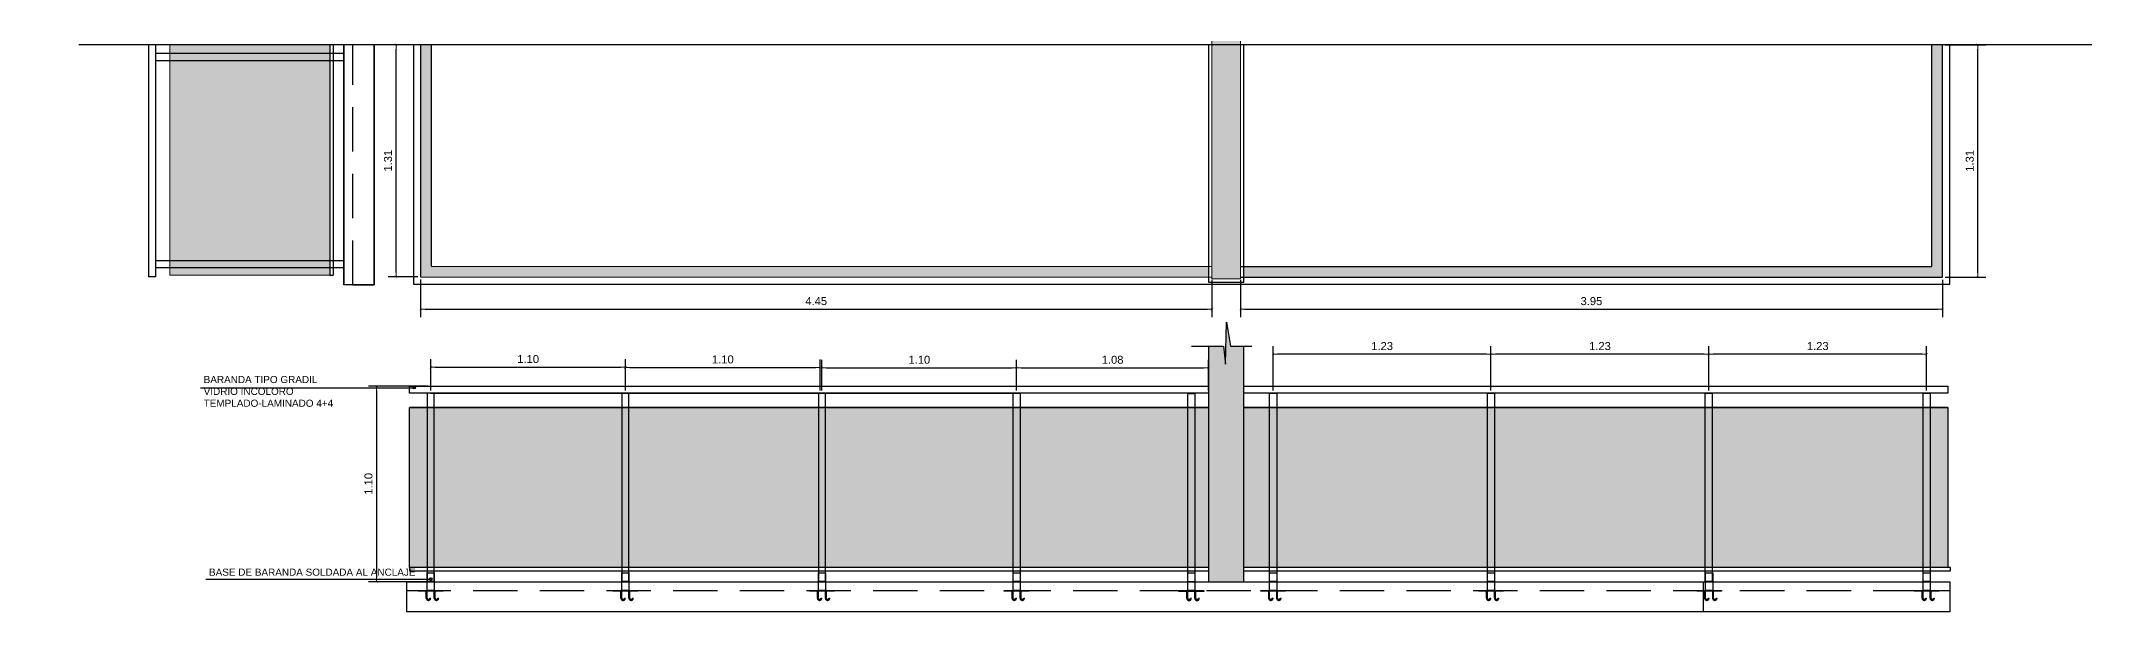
# Model space of a CAD drawing. Extents: x 465 to 637, y -105 to -61.
# Drawn here: x 548.93 to 560.46, y -64.03 to -60.82 of the extents above; entities that cross this region are included whole.
import ezdxf

# ---------------------------------------------------------------- set-up
doc = ezdxf.new("R2010")
doc.units = 0
doc.linetypes.add('DASHED2', pattern=[0.375, 0.25, -0.125])
for name, color, linetype, lineweight in [('A-Aberturas', 2, 'Continuous', 18), ('A-Cotas', 1, 'Continuous', 5), ('A-Muros', 4, 'Continuous', 18)]:
    doc.layers.add(name, color=color, linetype=linetype, lineweight=lineweight)
for name, color, linetype in [('A-Balcon', 1, 'Continuous'), ('A-Pisos', 251, 'Continuous'), ('A-Revoque', 1, 'Continuous'), ('A-Revoques', 1, 'Continuous'), ('Fachada 02', 2, 'Continuous'), ('TX-5-texto 01', 1, 'Continuous')]:
    doc.layers.add(name, color=color, linetype=linetype)
doc.layers.add('M1-Muro Común 20', color=12, linetype='Continuous', transparency=0.5)
doc.layers.add('M4-Muro Hueco 22', color=40, linetype='Continuous', transparency=0.5)
doc.styles.add('ARIAL', font='arial.ttf')
doc.styles.add('ROMANS', font='arial.ttf')
doc.dimstyles.new('ST-COTA-25', dxfattribs={"dimscale": 0.25, "dimtxt": 0.18, "dimasz": 0.1, "dimexe": 0.18, "dimexo": 0.0625, "dimgap": 0.09, "dimtad": 1, "dimzin": 4, "dimdsep": 46, "dimtxsty": 'ARIAL', "dimblk1": 'COTA_N', "dimblk2": 'COTA_N', "dimsah": 1, "dimcen": 0.09, "dimclrd": 8, "dimclre": 8, "dimclrt": 140, "dimadec": 0, "dimazin": 0, "dimtfac": 1, "dimtix": 1, "dimtmove": 0, "dimatfit": 3, "dimldrblk": 'COTA_N', "dimfxl": 0.18, "dimtolj": 1, "dimtzin": 0, "dimarcsym": 0})

# ---------------------------------------------------------------- blocks, each defined once
blk = doc.blocks.new('A$Cc30b21b0')
at = {"color": 252, "linetype": 'DASHED2'}
for p, q in [((-0.025, -0.043), (-0.025, -0.004)), ((-0.02, -0.043), (-0.02, -0.004)), ((-0.005, -0.043), (0, -0.043)), ((0.02, -0.043), (0.02, -0.004)), ((0.025, -0.043), (0.025, -0.004)), ((0.04, -0.043), (0.045, -0.043))]:
    blk.add_line(p, q, dxfattribs=at)
for points in [[(-0.07, 0), (0.07, 0), (0.07, -0.004), (-0.07, -0.004)], [(-0.02, 0.05), (0.02, 0.05), (0.02, 0), (-0.02, 0)]]:
    blk.add_lwpolyline(points, close=True, dxfattribs=at)
for centre, radius in [((-0.013, -0.043), 0.0125), ((-0.013, -0.043), 0.0075), ((0.032, -0.043), 0.0125), ((0.032, -0.043), 0.0075)]:
    blk.add_arc(centre, radius, 180, 0, dxfattribs=at)
blk = doc.blocks.new('A$C123A79A1')
h = blk.add_hatch(color=256)
h.dxf.hatch_style = 1
edge = h.paths.add_edge_path()
edge.add_arc((0.0029, 0.0029), 0.00293, 0, 360)
blk.add_circle((0.0029, 0.0029), 0.00293)
blk = doc.blocks.new('COTA_N')
for p, q in [((-1, 0), (0, 0)), ((0, 0.5), (0, -0.5))]:
    blk.add_line(p, q)
at = {"color": 3, "const_width": 0.065}
blk.add_lwpolyline([(0.14, 0.14), (0.28, 0.28), (0, 0), (-0.14, -0.14), (-0.28, -0.28)], dxfattribs=at)
blk = doc.blocks.new('*D108')
at = {"layer": 'A-Cotas', "color": 8, "lineweight": -2, "transparency": 16777216}
for p, q in [((551.121, -62.781), (551.121, -62.606)), ((552.216, -62.781), (552.216, -62.606)), ((551.146, -62.651), (552.191, -62.651))]:
    blk.add_line(p, q, dxfattribs=at)
at = {"layer": 'Defpoints', "color": 0, "transparency": 16777216}
for p in [(552.216, -62.651), (551.121, -62.797, 0), (552.216, -62.797, 0)]:
    blk.add_point(p, dxfattribs=at)
at = {"layer": 'A-Cotas', "color": 8, "lineweight": -2, "transparency": 16777216, "xscale": 0.025, "yscale": 0.025, "zscale": 0.025, "rotation": 180}
blk.add_blockref('COTA_N', (551.121, -62.651), dxfattribs=at)
at = {"layer": 'A-Cotas', "color": 8, "lineweight": -2, "transparency": 16777216, "xscale": 0.025, "yscale": 0.025, "zscale": 0.025}
blk.add_blockref('COTA_N', (552.216, -62.651), dxfattribs=at)
at = {"layer": 'A-Cotas', "transparency": 16777216, "insert": (551.669, -62.605), "char_height": 0.045, "attachment_point": 5, "style": 'ARIAL'}
blk.add_mtext('\\A1;1.10', dxfattribs=at)
blk = doc.blocks.new('*D109')
at = {"layer": 'A-Cotas', "color": 8, "lineweight": -2, "transparency": 16777216}
for p, q in [((552.216, -62.781), (552.216, -62.608)), ((553.312, -62.781), (553.312, -62.608)), ((552.241, -62.653), (553.287, -62.653))]:
    blk.add_line(p, q, dxfattribs=at)
at = {"layer": 'Defpoints', "color": 0, "transparency": 16777216}
for p in [(553.312, -62.653), (552.216, -62.797, 0), (553.312, -62.797, 0)]:
    blk.add_point(p, dxfattribs=at)
at = {"layer": 'A-Cotas', "color": 8, "lineweight": -2, "transparency": 16777216, "xscale": 0.025, "yscale": 0.025, "zscale": 0.025, "rotation": 180}
blk.add_blockref('COTA_N', (552.216, -62.653), dxfattribs=at)
at = {"layer": 'A-Cotas', "color": 8, "lineweight": -2, "transparency": 16777216, "xscale": 0.025, "yscale": 0.025, "zscale": 0.025}
blk.add_blockref('COTA_N', (553.312, -62.653), dxfattribs=at)
at = {"layer": 'A-Cotas', "transparency": 16777216, "insert": (552.764, -62.607), "char_height": 0.045, "attachment_point": 5, "style": 'ARIAL'}
blk.add_mtext('\\A1;1.10', dxfattribs=at)
blk = doc.blocks.new('*D110')
at = {"layer": 'A-Cotas', "color": 8, "lineweight": -2, "transparency": 16777216}
for p, q in [((553.321, -62.781), (553.321, -62.609)), ((554.416, -62.781), (554.416, -62.609)), ((553.346, -62.654), (554.391, -62.654))]:
    blk.add_line(p, q, dxfattribs=at)
at = {"layer": 'Defpoints', "color": 0, "transparency": 16777216}
for p in [(554.416, -62.654), (553.321, -62.797, 0), (554.416, -62.797, 0)]:
    blk.add_point(p, dxfattribs=at)
at = {"layer": 'A-Cotas', "color": 8, "lineweight": -2, "transparency": 16777216, "xscale": 0.025, "yscale": 0.025, "zscale": 0.025, "rotation": 180}
blk.add_blockref('COTA_N', (553.321, -62.654), dxfattribs=at)
at = {"layer": 'A-Cotas', "color": 8, "lineweight": -2, "transparency": 16777216, "xscale": 0.025, "yscale": 0.025, "zscale": 0.025}
blk.add_blockref('COTA_N', (554.416, -62.654), dxfattribs=at)
at = {"layer": 'A-Cotas', "transparency": 16777216, "insert": (553.869, -62.609), "char_height": 0.045, "attachment_point": 5, "style": 'ARIAL'}
blk.add_mtext('\\A1;1.10', dxfattribs=at)
blk = doc.blocks.new('*D111')
at = {"layer": 'A-Cotas', "color": 8, "lineweight": -2, "transparency": 16777216}
for p, q in [((554.416, -62.781), (554.416, -62.609)), ((555.495, -62.781), (555.495, -62.609)), ((554.441, -62.654), (555.47, -62.654))]:
    blk.add_line(p, q, dxfattribs=at)
at = {"layer": 'Defpoints', "color": 0, "transparency": 16777216}
for p in [(555.495, -62.654), (554.416, -62.797, 0), (555.495, -62.797, 0)]:
    blk.add_point(p, dxfattribs=at)
at = {"layer": 'A-Cotas', "color": 8, "lineweight": -2, "transparency": 16777216, "xscale": 0.025, "yscale": 0.025, "zscale": 0.025, "rotation": 180}
blk.add_blockref('COTA_N', (554.416, -62.654), dxfattribs=at)
at = {"layer": 'A-Cotas', "color": 8, "lineweight": -2, "transparency": 16777216, "xscale": 0.025, "yscale": 0.025, "zscale": 0.025}
blk.add_blockref('COTA_N', (555.495, -62.654), dxfattribs=at)
at = {"layer": 'A-Cotas', "transparency": 16777216, "insert": (554.956, -62.609), "char_height": 0.045, "attachment_point": 5, "style": 'ARIAL'}
blk.add_mtext('\\A1;1.08', dxfattribs=at)
blk = doc.blocks.new('*D112')
at = {"layer": 'A-Cotas', "color": 8, "lineweight": -2, "transparency": 16777216}
for p, q in [((558.309, -62.781), (558.309, -62.533)), ((559.509, -62.578), (558.334, -62.578)), ((559.534, -62.781), (559.534, -62.533))]:
    blk.add_line(p, q, dxfattribs=at)
at = {"layer": 'Defpoints', "color": 0, "transparency": 16777216}
for p in [(558.309, -62.578), (558.309, -62.797, 0), (559.534, -62.797, 0)]:
    blk.add_point(p, dxfattribs=at)
at = {"layer": 'A-Cotas', "color": 8, "lineweight": -2, "transparency": 16777216, "xscale": 0.025, "yscale": 0.025, "zscale": 0.025, "rotation": 180}
blk.add_blockref('COTA_N', (558.309, -62.578), dxfattribs=at)
at = {"layer": 'A-Cotas', "color": 8, "lineweight": -2, "transparency": 16777216, "xscale": 0.025, "yscale": 0.025, "zscale": 0.025}
blk.add_blockref('COTA_N', (559.534, -62.578), dxfattribs=at)
at = {"layer": 'A-Cotas', "transparency": 16777216, "insert": (558.922, -62.532), "char_height": 0.045, "attachment_point": 5, "style": 'ARIAL'}
blk.add_mtext('\\A1;1.23', dxfattribs=at)
blk = doc.blocks.new('*D113')
at = {"layer": 'A-Cotas', "color": 8, "lineweight": -2, "transparency": 16777216}
for p, q in [((557.084, -62.781), (557.084, -62.533)), ((558.284, -62.578), (557.109, -62.578)), ((558.309, -62.781), (558.309, -62.533))]:
    blk.add_line(p, q, dxfattribs=at)
at = {"layer": 'Defpoints', "color": 0, "transparency": 16777216}
for p in [(557.084, -62.578), (557.084, -62.797, 0), (558.309, -62.797, 0)]:
    blk.add_point(p, dxfattribs=at)
at = {"layer": 'A-Cotas', "color": 8, "lineweight": -2, "transparency": 16777216, "xscale": 0.025, "yscale": 0.025, "zscale": 0.025, "rotation": 180}
blk.add_blockref('COTA_N', (557.084, -62.578), dxfattribs=at)
at = {"layer": 'A-Cotas', "color": 8, "lineweight": -2, "transparency": 16777216, "xscale": 0.025, "yscale": 0.025, "zscale": 0.025}
blk.add_blockref('COTA_N', (558.309, -62.578), dxfattribs=at)
at = {"layer": 'A-Cotas', "transparency": 16777216, "insert": (557.697, -62.532), "char_height": 0.045, "attachment_point": 5, "style": 'ARIAL'}
blk.add_mtext('\\A1;1.23', dxfattribs=at)
blk = doc.blocks.new('*D114')
at = {"layer": 'A-Cotas', "color": 8, "lineweight": -2, "transparency": 16777216}
for p, q in [((555.859, -62.781), (555.859, -62.533)), ((557.059, -62.578), (555.884, -62.578)), ((557.084, -62.781), (557.084, -62.533))]:
    blk.add_line(p, q, dxfattribs=at)
at = {"layer": 'Defpoints', "color": 0, "transparency": 16777216}
for p in [(555.859, -62.578), (555.859, -62.797, 0), (557.084, -62.797, 0)]:
    blk.add_point(p, dxfattribs=at)
at = {"layer": 'A-Cotas', "color": 8, "lineweight": -2, "transparency": 16777216, "xscale": 0.025, "yscale": 0.025, "zscale": 0.025, "rotation": 180}
blk.add_blockref('COTA_N', (555.859, -62.578), dxfattribs=at)
at = {"layer": 'A-Cotas', "color": 8, "lineweight": -2, "transparency": 16777216, "xscale": 0.025, "yscale": 0.025, "zscale": 0.025}
blk.add_blockref('COTA_N', (557.084, -62.578), dxfattribs=at)
at = {"layer": 'A-Cotas', "transparency": 16777216, "insert": (556.472, -62.532), "char_height": 0.045, "attachment_point": 5, "style": 'ARIAL'}
blk.add_mtext('\\A1;1.23', dxfattribs=at)
blk = doc.blocks.new('*D115')
at = {"layer": 'A-Cotas', "color": 8, "lineweight": -2, "transparency": 16777216}
for p, q in [((551.106, -62.757), (550.771, -62.757)), ((550.816, -62.782), (550.816, -63.833)), ((551.126, -63.858), (550.771, -63.858))]:
    blk.add_line(p, q, dxfattribs=at)
at = {"layer": 'Defpoints', "color": 0, "transparency": 16777216}
for p in [(551.121, -62.757), (550.816, -63.858), (551.141, -63.858, 0)]:
    blk.add_point(p, dxfattribs=at)
at = {"layer": 'A-Cotas', "color": 8, "lineweight": -2, "transparency": 16777216, "xscale": 0.025, "yscale": 0.025, "zscale": 0.025}
for p, rotation in [((550.816, -62.757), 90), ((550.816, -63.858), 270)]:
    blk.add_blockref('COTA_N', p, dxfattribs=dict(at, rotation=rotation))
at = {"layer": 'A-Cotas', "transparency": 16777216, "insert": (550.771, -63.307), "char_height": 0.045, "attachment_point": 5, "rotation": 90, "style": 'ARIAL'}
blk.add_mtext('\\A1;1.10', dxfattribs=at)
blk = doc.blocks.new('*D141')
at = {"layer": 'A-Cotas', "color": 8, "lineweight": -2, "transparency": 16777216}
for p, q in [((551.048, -60.836), (550.881, -60.836)), ((550.926, -62.118), (550.926, -60.861)), ((551.048, -62.143), (550.881, -62.143))]:
    blk.add_line(p, q, dxfattribs=at)
at = {"layer": 'Defpoints', "color": 0, "transparency": 16777216}
for p in [(550.926, -60.836), (551.064, -60.836, 0), (551.064, -62.143, 0)]:
    blk.add_point(p, dxfattribs=at)
at = {"layer": 'A-Cotas', "color": 8, "lineweight": -2, "transparency": 16777216, "xscale": 0.025, "yscale": 0.025, "zscale": 0.025}
for p, rotation in [((550.926, -60.836), 90), ((550.926, -62.143), 270)]:
    blk.add_blockref('COTA_N', p, dxfattribs=dict(at, rotation=rotation))
at = {"layer": 'A-Cotas', "transparency": 16777216, "insert": (550.881, -61.489), "char_height": 0.045, "attachment_point": 5, "rotation": 90, "style": 'ARIAL'}
blk.add_mtext('\\A1;1.31', dxfattribs=at)
blk = doc.blocks.new('*D142')
at = {"layer": 'A-Cotas', "color": 8, "lineweight": -2, "transparency": 16777216}
for p, q in [((551.064, -62.158), (551.064, -62.369)), ((555.515, -62.159), (555.515, -62.369)), ((551.089, -62.324), (555.49, -62.324))]:
    blk.add_line(p, q, dxfattribs=at)
at = {"layer": 'Defpoints', "color": 0, "transparency": 16777216}
for p in [(551.064, -62.143, 0), (555.515, -62.144, 0), (555.515, -62.324)]:
    blk.add_point(p, dxfattribs=at)
at = {"layer": 'A-Cotas', "color": 8, "lineweight": -2, "transparency": 16777216, "xscale": 0.025, "yscale": 0.025, "zscale": 0.025, "rotation": 180}
blk.add_blockref('COTA_N', (551.064, -62.324), dxfattribs=at)
at = {"layer": 'A-Cotas', "color": 8, "lineweight": -2, "transparency": 16777216, "xscale": 0.025, "yscale": 0.025, "zscale": 0.025}
blk.add_blockref('COTA_N', (555.515, -62.324), dxfattribs=at)
at = {"layer": 'A-Cotas', "transparency": 16777216, "insert": (553.289, -62.279), "char_height": 0.045, "attachment_point": 5, "style": 'ARIAL'}
blk.add_mtext('\\A1;4.45', dxfattribs=at)
blk = doc.blocks.new('*D143')
at = {"layer": 'A-Cotas', "color": 8, "lineweight": -2, "transparency": 16777216}
for p, q in [((555.675, -62.159), (555.675, -62.369)), ((559.624, -62.16), (559.624, -62.369)), ((555.7, -62.324), (559.599, -62.324))]:
    blk.add_line(p, q, dxfattribs=at)
at = {"layer": 'Defpoints', "color": 0, "transparency": 16777216}
for p in [(555.675, -62.144, 0), (559.624, -62.144, 0), (559.624, -62.324)]:
    blk.add_point(p, dxfattribs=at)
at = {"layer": 'A-Cotas', "color": 8, "lineweight": -2, "transparency": 16777216, "xscale": 0.025, "yscale": 0.025, "zscale": 0.025, "rotation": 180}
blk.add_blockref('COTA_N', (555.675, -62.324), dxfattribs=at)
at = {"layer": 'A-Cotas', "color": 8, "lineweight": -2, "transparency": 16777216, "xscale": 0.025, "yscale": 0.025, "zscale": 0.025}
blk.add_blockref('COTA_N', (559.624, -62.324), dxfattribs=at)
at = {"layer": 'A-Cotas', "transparency": 16777216, "insert": (557.649, -62.279), "char_height": 0.045, "attachment_point": 5, "style": 'ARIAL'}
blk.add_mtext('\\A1;3.95', dxfattribs=at)
blk = doc.blocks.new('*D144')
at = {"layer": 'A-Cotas', "color": 8, "lineweight": -2, "transparency": 16777216}
for p, q in [((559.639, -60.836), (559.867, -60.836)), ((559.822, -62.119), (559.822, -60.861)), ((559.639, -62.144), (559.867, -62.144))]:
    blk.add_line(p, q, dxfattribs=at)
at = {"layer": 'Defpoints', "color": 0, "transparency": 16777216}
for p in [(559.624, -60.836, 0), (559.822, -60.836), (559.624, -62.144, 0)]:
    blk.add_point(p, dxfattribs=at)
at = {"layer": 'A-Cotas', "color": 8, "lineweight": -2, "transparency": 16777216, "xscale": 0.025, "yscale": 0.025, "zscale": 0.025}
for p, rotation in [((559.822, -60.836), 90), ((559.822, -62.144), 270)]:
    blk.add_blockref('COTA_N', p, dxfattribs=dict(at, rotation=rotation))
at = {"layer": 'A-Cotas', "transparency": 16777216, "insert": (559.777, -61.49), "char_height": 0.045, "attachment_point": 5, "rotation": 90, "style": 'ARIAL'}
blk.add_mtext('\\A1;1.31', dxfattribs=at)

msp = doc.modelspace()

# ---------------------------------------------------------------- hatches: boundary and pattern name
at = {"layer": 'A-Balcon', "transparency": 33554460}
h = msp.add_hatch(color=141, dxfattribs=at)
h.dxf.hatch_style = 1
h.paths.add_polyline_path([(551.001, -62.877), (555.495, -62.877), (555.495, -63.777), (551.001, -63.777)])
h = msp.add_hatch(color=141, dxfattribs=at)
h.dxf.hatch_style = 1
h.paths.add_polyline_path([(555.695, -63.777), (559.654, -63.777), (559.654, -62.877), (555.695, -62.877)])
at = {"layer": 'M1-Muro Común 20', "transparency": 33554460}
h = msp.add_hatch(color=141, dxfattribs=at)
h.dxf.hatch_style = 1
h.paths.add_polyline_path([(550.553, -62.132), (550.553, -60.836), (549.653, -60.836), (549.653, -62.132)])
at = {"layer": 'M4-Muro Hueco 22', "transparency": 33554544}
h = msp.add_hatch(color=253, dxfattribs=at)
h.dxf.hatch_style = 1
h.paths.add_polyline_path([(524.398, -60.836), (524.338, -60.836), (524.338, -62.296), (527.65, -62.298), (527.65, -60.836), (527.59, -60.836), (527.59, -62.238), (524.398, -62.236)])
h.paths.add_polyline_path([(533.415, -60.836), (533.355, -60.836), (533.355, -62.147), (536.969, -62.148), (536.969, -60.836), (536.909, -60.836), (536.909, -62.088), (533.415, -62.087)])
h.paths.add_polyline_path([(542.864, -60.836), (542.804, -60.836), (542.804, -62.147), (546.708, -62.148), (546.708, -60.836), (546.648, -60.836), (546.648, -62.088), (542.864, -62.087)])
h.paths.add_polyline_path([(551.124, -60.836), (551.064, -60.836), (551.064, -62.143), (555.495, -62.144), (555.495, -62.084), (551.124, -62.083)])
h.paths.add_polyline_path([(559.624, -60.836), (559.564, -60.836), (559.564, -62.084), (555.695, -62.084), (555.695, -62.144), (559.624, -62.144)])
h = msp.add_hatch(color=252, dxfattribs=at)
h.dxf.hatch_style = 1
h.paths.add_polyline_path([(555.675, -60.815), (555.515, -60.815), (555.515, -62.153), (555.675, -62.153)])
h = msp.add_hatch(color=252, dxfattribs=at)
h.dxf.hatch_style = 1
h.paths.add_polyline_path([(555.495, -63.858), (555.695, -63.858), (555.695, -62.533), (555.62, -62.533), (555.597, -62.397), (555.591, -62.633), (555.579, -62.533), (555.495, -62.533)])

# ---------------------------------------------------------------- linework, layer by layer
at = {"color": 4, "elevation": 0}
msp.add_lwpolyline([(560.464, -60.836), (549.142, -60.836)], dxfattribs=at)
at = {"layer": 'A-Aberturas', "color": 253, "elevation": 0}
msp.add_lwpolyline([(550.553, -62.132), (550.553, -60.836), (549.653, -60.836), (549.653, -62.132)], close=True, dxfattribs=at)
at = {"layer": 'A-Balcon'}
msp.add_line((559.669, -63.797, 0), (559.669, -63.777, 0), dxfattribs=at)
at = {"layer": 'A-Balcon', "elevation": 0}
for points in [[(549.573, -60.836), (549.573, -62.142), (549.533, -62.142)], [(549.533, -60.836), (549.533, -62.142)], [(550.633, -60.886), (549.573, -60.886), (549.573, -60.926)], [(550.553, -60.836), (550.553, -62.132), (550.573, -62.132)], [(550.573, -60.836), (550.573, -62.132)], [(550.633, -60.926), (549.573, -60.926)], [(550.633, -62.052), (549.573, -62.052), (549.573, -62.092)], [(550.633, -62.092), (549.573, -62.092)], [(555.495, -62.797), (551.001, -62.797), (551.001, -62.757), (555.495, -62.757)], [(551.121, -62.797), (554.416, -62.797)], [(555.695, -62.757), (559.654, -62.757), (559.654, -62.797), (555.695, -62.797)], [(555.495, -62.877), (551.001, -62.877)], [(555.495, -63.777), (551.001, -63.777), (551.001, -62.877), (555.495, -62.877)], [(555.695, -62.877), (559.654, -62.877), (559.654, -63.777), (555.695, -63.777)], [(559.654, -62.877), (555.695, -62.877)], [(555.495, -63.777), (551.001, -63.777), (551.001, -63.797), (555.495, -63.797)], [(559.669, -63.777), (555.695, -63.777)], [(555.695, -63.797), (559.669, -63.797)]]:
    msp.add_lwpolyline(points, dxfattribs=at)
at = {"layer": 'A-Balcon', "color": 3, "elevation": 0}
for points in [[(551.064, -60.836), (551.064, -62.143), (555.515, -62.144)], [(551.124, -60.836), (551.124, -62.083), (555.515, -62.084)], [(555.675, -62.144), (559.624, -62.144), (559.624, -60.836)], [(555.675, -62.084), (559.564, -62.084), (559.564, -60.836)]]:
    msp.add_lwpolyline(points, dxfattribs=at)
at = {"layer": 'A-Balcon', "elevation": 0}
for points in [[(551.141, -63.857), (551.141, -62.797), (551.101, -62.797), (551.101, -63.857)], [(552.236, -63.857), (552.236, -62.797), (552.196, -62.797), (552.196, -63.857)], [(553.341, -63.857), (553.341, -62.797), (553.301, -62.797), (553.301, -63.857)], [(554.396, -63.857), (554.396, -62.797), (554.436, -62.797), (554.436, -63.857)], [(555.379, -63.858), (555.379, -62.798), (555.419, -62.798), (555.419, -63.858)], [(555.839, -63.857), (555.839, -62.797), (555.879, -62.797), (555.879, -63.857)], [(557.064, -63.857), (557.064, -62.797), (557.104, -62.797), (557.104, -63.857)], [(558.289, -63.857), (558.289, -62.797), (558.329, -62.797), (558.329, -63.857)], [(559.514, -63.857), (559.514, -62.797), (559.554, -62.797), (559.554, -63.857)], [(551.101, -63.807), (551.141, -63.807), (551.141, -63.857), (551.101, -63.857)], [(552.196, -63.807), (552.236, -63.807), (552.236, -63.857), (552.196, -63.857)], [(553.301, -63.807), (553.341, -63.807), (553.341, -63.857), (553.301, -63.857)], [(554.396, -63.807), (554.436, -63.807), (554.436, -63.857), (554.396, -63.857)], [(555.379, -63.808), (555.419, -63.808), (555.419, -63.858), (555.379, -63.858)], [(555.839, -63.807), (555.879, -63.807), (555.879, -63.857), (555.839, -63.857)], [(557.064, -63.807), (557.104, -63.807), (557.104, -63.857), (557.064, -63.857)], [(558.291, -63.807), (558.331, -63.807), (558.331, -63.857), (558.291, -63.857)], [(559.514, -63.807), (559.554, -63.807), (559.554, -63.857), (559.514, -63.857)]]:
    msp.add_lwpolyline(points, close=True, dxfattribs=at)
at = {"layer": 'A-Muros', "transparency": 33554687}
for p, q in [((555.515, -62.153, 0), (555.515, -60.816, 0)), ((555.675, -60.816, 0), (555.675, -62.153, 0)), ((555.675, -62.153, 0), (555.515, -62.153, 0))]:
    msp.add_line(p, q, dxfattribs=at)
at = {"layer": 'A-Pisos'}
for p in [(552.216, -62.797, 0), (553.321, -62.797, 0)]:
    msp.add_point(p, dxfattribs=at)
at = {"layer": 'A-Revoque', "elevation": 0}
msp.add_lwpolyline([(555.495, -60.836), (555.495, -62.173), (555.695, -62.173), (555.695, -60.836)], dxfattribs=at)
at = {"layer": 'A-Revoque'}
msp.add_lwpolyline([(555.399, -62.533), (555.579, -62.533), (555.591, -62.633), (555.597, -62.397), (555.62, -62.533), (555.74, -62.533)], dxfattribs=at)
at = {"layer": 'A-Revoque', "color": 4, "elevation": 0}
msp.add_lwpolyline([(555.495, -62.533), (555.495, -63.858), (555.695, -63.858), (555.695, -62.533)], dxfattribs=at)
at = {"layer": 'A-Revoques'}
for p, q in [((551.024, -60.836, 0), (551.024, -62.184, 0)), ((559.664, -62.184, 0), (559.664, -60.836, 0)), ((551.024, -62.184, 0), (559.664, -62.184, 0))]:
    msp.add_line(p, q, dxfattribs=at)
at = {"layer": 'Fachada 02', "color": 253}
for p, q in [((550.633, -60.836, 0), (550.633, -62.187, 0)), ((550.633, -62.187, 0), (550.633, -60.836, 0)), ((550.803, -60.836, 0), (550.803, -62.187, 0)), ((550.803, -62.187, 0), (550.803, -60.836, 0)), ((550.683, -62.187, 0), (550.633, -62.187, 0)), ((550.683, -62.187, 0), (550.803, -62.187, 0))]:
    msp.add_line(p, q, dxfattribs=at)
at = {"layer": 'Fachada 02'}
for p, q in [((550.984, -63.857, 0), (550.984, -63.857, 0)), ((550.984, -63.858, 0), (550.984, -64.028, 0)), ((550.984, -63.858, 0), (550.984, -63.858, 0)), ((558.277, -63.858, 0), (558.277, -64.028, 0))]:
    msp.add_line(p, q, dxfattribs=at)
at = {"layer": 'Fachada 02', "color": 253, "linetype": 'DASHED2', "elevation": 0}
msp.add_lwpolyline([(550.803, -62.187), (550.683, -62.187), (550.683, -60.836)], dxfattribs=at)
at = {"layer": 'Fachada 02', "elevation": 0}
msp.add_lwpolyline([(550.984, -63.858), (559.664, -63.858), (559.664, -64.028), (550.984, -64.028)], dxfattribs=at)
at = {"layer": 'Fachada 02', "color": 252, "linetype": 'DASHED2', "true_color": 0x939598, "elevation": 0}
msp.add_lwpolyline([(550.984, -63.908), (550.984, -63.908), (559.664, -63.908)], dxfattribs=at)
at = {"layer": 'TX-5-texto 01'}
for p, q in [((549.827, -62.766, 0), (551.027, -62.766, 0)), ((549.856, -63.844, 0), (551.118, -63.844, 0))]:
    msp.add_line(p, q, dxfattribs=at)

# ---------------------------------------------------------------- block references
for p in [(551.121, -63.907, 0), (552.216, -63.907, 0), (553.321, -63.907, 0), (554.416, -63.907, 0), (555.399, -63.908, 0), (555.859, -63.907, 0), (557.084, -63.907, 0), (558.311, -63.907, 0), (559.534, -63.907, 0)]:
    msp.add_blockref('A$Cc30b21b0', p)
at = {"layer": 'TX-5-texto 01', "xscale": 2.5, "yscale": 2.5, "zscale": 2.5}
for p in [(551.021, -62.773, 0), (551.114, -63.85, 0)]:
    msp.add_blockref('A$C123A79A1', p, dxfattribs=at)

# ---------------------------------------------------------------- texts
at = {"layer": 'TX-5-texto 01', "char_height": 0.04, "attachment_point": 1, "style": 'ROMANS'}
for s, insert, width in [('BARANDA TIPO GRADIL\\PVIDRIO INCOLORO TEMPLADO-LAMINADO 4+4', (549.844, -62.7, 0), 0.9637), ('BASE DE BARANDA SOLDADA AL ANCLAJE', (549.874, -63.784, 0), 1.13592)]:
    msp.add_mtext(s, dxfattribs=dict(at, insert=insert, width=width))

# ---------------------------------------------------------------- dimensions: what is measured, and where the dimension line sits
at = {"layer": 'A-Cotas'}
for base, p1, p2, override, picture, middle in [((550.926, -60.836), (551.064, -62.143, 0), (551.064, -60.836, 0), {"dimclrt": 256}, '*D141', (550.881, -61.489)), ((559.822, -60.836), (559.624, -62.144, 0), (559.624, -60.836, 0), {"dimclrt": 256}, '*D144', (559.777, -61.49)), ((550.816, -63.858), (551.121, -62.757), (551.141, -63.858, 0), {"dimclrt": 256, "dimtmove": 1}, '*D115', (550.771, -63.307))]:
    dim = msp.add_linear_dim(base=base, p1=p1, p2=p2, angle=90, dimstyle='ST-COTA-25', override=override, dxfattribs=at)
    dim.commit()
    dim.dimension.update_dxf_attribs({"geometry": picture, "text_midpoint": middle})
for base, p1, p2, override, picture, middle in [((555.515, -62.324), (551.064, -62.143, 0), (555.515, -62.144, 0), {"dimclrt": 256}, '*D142', (553.289, -62.279)), ((559.624, -62.324), (555.675, -62.144, 0), (559.624, -62.144, 0), {"dimclrt": 256}, '*D143', (557.649, -62.279)), ((555.859110108, -62.577572711), (557.084110108, -62.796895922, -0.000000009), (555.859110108, -62.796895922, -0.000000009), {"dimclrt": 256, "dimtmove": 1}, '*D114', (556.471610108, -62.532081579)), ((557.084110108, -62.577572711), (558.309110108, -62.796895922, -0.000000009), (557.084110108, -62.796895922, -0.000000009), {"dimclrt": 256}, '*D113', (557.696610108, -62.532081579)), ((558.3091, -62.5776), (559.5343, -62.7969, 0), (558.3091, -62.7969, 0), {"dimclrt": 256}, '*D112', (558.9217, -62.5321)), ((552.216356183, -62.650950496), (551.121356183, -62.796895922, -0.000000009), (552.216356183, -62.796895922, -0.000000009), {"dimclrt": 256, "dimtmove": 1}, '*D108', (551.668856183, -62.605474712)), ((553.312, -62.653), (552.216, -62.797, 0), (553.312, -62.797, 0), {"dimclrt": 256}, '*D109', (552.764, -62.607)), ((554.416356183, -62.65448603), (553.321356183, -62.796895922, -0.000000009), (554.416356183, -62.796895922, -0.000000009), {"dimclrt": 256}, '*D110', (553.868856183, -62.609010246)), ((555.495, -62.654), (554.416, -62.797, 0), (555.495, -62.797, 0), {"dimclrt": 256}, '*D111', (554.956, -62.609))]:
    dim = msp.add_linear_dim(base=base, p1=p1, p2=p2, dimstyle='ST-COTA-25', override=override, dxfattribs=at)
    dim.commit()
    dim.dimension.update_dxf_attribs({"geometry": picture, "text_midpoint": middle})

doc.saveas('drawing.dxf')
